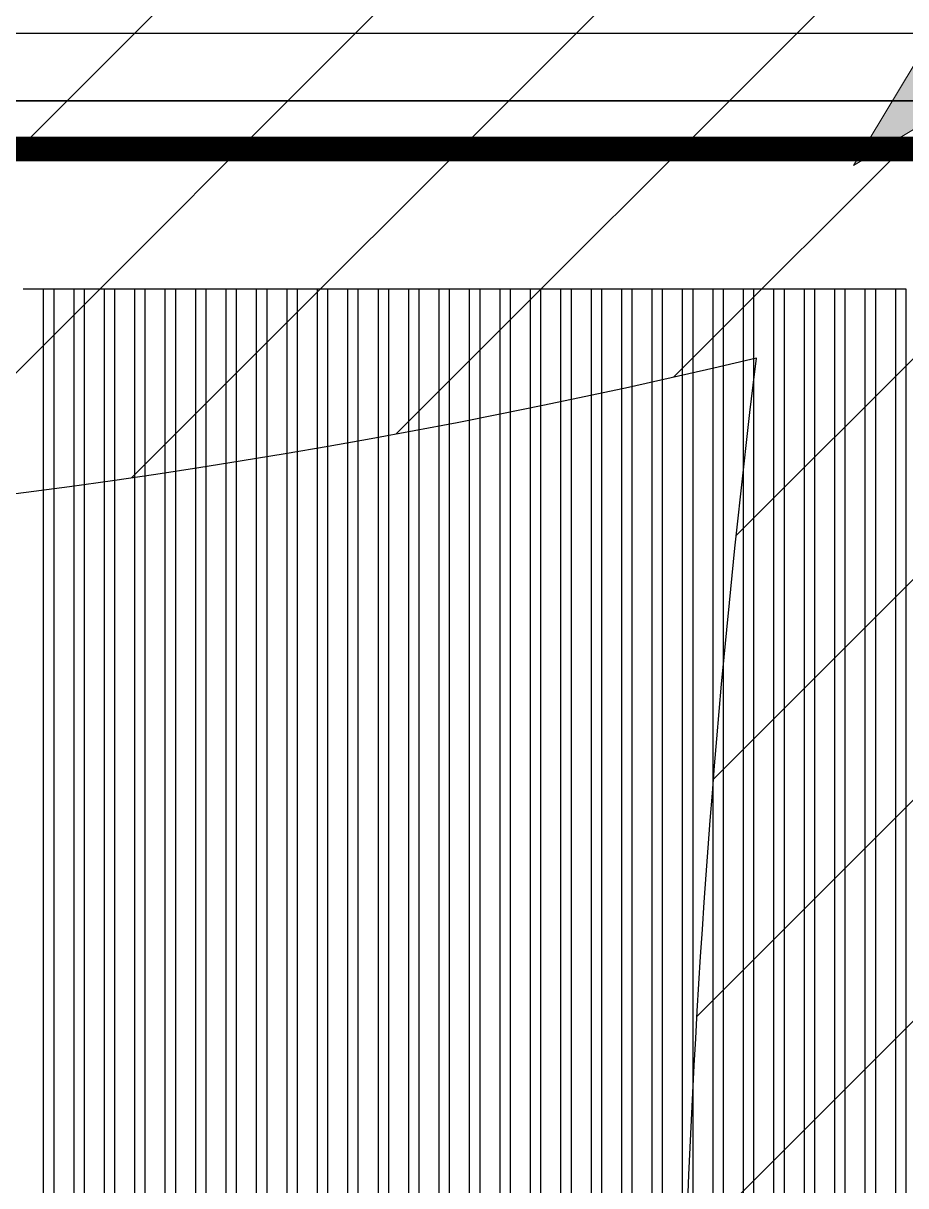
# Model space of a CAD drawing. Header units: millimetres. Extents: x -107267 to 109426, y -98906 to 83910.
# Drawn here: x 21015 to 22810, y -2206 to 158 of the extents above; entities that cross this region are included whole.
import ezdxf
from ezdxf.enums import TextEntityAlignment as Align

# ---------------------------------------------------------------- set-up
doc = ezdxf.new("R2010")
doc.units = ezdxf.units.MM
doc.linetypes.add('ACAD_ISO10W100', pattern=[18, 12, -3, 0, -3])
doc.linetypes.add('ACAD_ISO12W100', pattern=[21, 12, -3, 0, -3, 0, -3])
for name, color, linetype in [('00 - ZONA DE PROTEÇÃO', 4, 'Continuous'), ('00 - Zona de proteção 2d', 4, 'Continuous'), ('Front View-MISC', 7, 'Continuous'), ('Top (Plan) View-MISC', 7, 'Continuous')]:
    doc.layers.add(name, color=color, linetype=linetype)
for name, color, linetype, lineweight in [('000-M3G-MALHA NOVA', 5, 'ACAD_ISO10W100', 0), ('00_m3g_spda.capt_novo', 5, 'Continuous', 9), ('00_m3g_spda_ater_cabo50', 1, 'Continuous', 9)]:
    doc.layers.add(name, color=color, linetype=linetype, lineweight=lineweight)

# ---------------------------------------------------------------- blocks, each defined once
blk = doc.blocks.new('*U274')
at = {"lineweight": 9}
h = blk.add_hatch(color=256, dxfattribs=at)
h.dxf.hatch_style = 1
h.paths.add_polyline_path([(-4.834, -4.833), (-2.095, -0.287), (-3.443, -3.444), (-0.284, -2.101)])
for p, q in [((0, 0), (3.796, 3.792)), ((-3.443, -3.444), (-0.854, -0.856))]:
    blk.add_line(p, q, dxfattribs=at)
blk.add_lwpolyline([(-4.834, -4.833), (-2.095, -0.287), (-3.443, -3.444), (-0.284, -2.101)], close=True, dxfattribs=at)
for start, end in [(72, 108), (144, 180), (0, 36), (214.9534, 252), (288, 324)]:
    blk.add_arc((0, 0), 4.051, start, end, dxfattribs=at)
at = {"layer": '00_m3g_spda_ater_cabo50', "linetype": 'ACAD_ISO12W100', "ltscale": 75, "const_width": 0.375}
blk.add_lwpolyline([(0, 0), (-0.597, 0)], dxfattribs=at)
blk.add_attdef('METROS', text='', height=1.7).set_placement((-4.913, 3.845), align=Align.BOTTOM_LEFT)
at = {"color": 255, "lineweight": 0}
blk.add_wipeout([(0.24, -1.362), (0.692, -1.198), (1.059, -0.889), (1.3, -0.473), (1.383, 0), (1.3, 0.473), (1.059, 0.889), (0.692, 1.198), (0.24, 1.362), (-0.24, 1.362), (-0.692, 1.198), (-1.059, 0.889), (-1.3, 0.473), (-1.383, 0), (-1.3, -0.473), (-1.059, -0.889), (-0.692, -1.198), (-0.24, -1.362)], dxfattribs=at)
at = {"lineweight": 9}
blk.add_circle((0, 0), 1.208, dxfattribs=at)
blk = doc.blocks.new('*U481')
at = {"layer": 'Top (Plan) View-MISC', "color": 0, "linetype": 'ByBlock', "lineweight": -2}
for p, q in [((21014.8, -381.9), (21055.5, -381.9)), ((21076.7, -381.9), (21117.4, -381.9)), ((21138.6, -381.9), (21179.3, -381.9)), ((21200.5, -381.9), (21241.2, -381.9)), ((21262.4, -381.9), (21303.1, -381.9)), ((21324.3, -381.9), (21365, -381.9)), ((21386.2, -381.9), (21426.9, -381.9)), ((21448.1, -381.9), (21488.8, -381.9)), ((21510, -381.9), (21550.7, -381.9)), ((21571.9, -381.9), (21612.6, -381.9)), ((21633.8, -381.9), (21674.5, -381.9)), ((21695.7, -381.9), (21736.4, -381.9)), ((21757.6, -381.9), (21798.3, -381.9)), ((21819.5, -381.9), (21860.2, -381.9)), ((21881.4, -381.9), (21922.1, -381.9)), ((21943.3, -381.9), (21984, -381.9)), ((22005.2, -381.9), (22045.9, -381.9)), ((22067.1, -381.9), (22107.8, -381.9)), ((22129, -381.9), (22169.7, -381.9)), ((22190.9, -381.9), (22231.6, -381.9)), ((22252.8, -381.9), (22293.5, -381.9)), ((22314.7, -381.9), (22355.4, -381.9)), ((22376.6, -381.9), (22417.3, -381.9)), ((22438.5, -381.9), (22479.2, -381.9)), ((22500.4, -381.9), (22541.1, -381.9)), ((22562.3, -381.9), (22603, -381.9)), ((22624.2, -381.9), (22664.9, -381.9)), ((22686.1, -381.9), (22726.8, -381.9)), ((22748, -381.9), (22788.7, -381.9))]:
    blk.add_line(p, q, dxfattribs=at)
blk = doc.blocks.new('*U482')
at = {"layer": 'Top (Plan) View-MISC', "color": 0, "linetype": 'ByBlock', "lineweight": -2}
for p, q in [((-21187.7, 138.1), (23428.9, 138.1)), ((21014.8, -381.9), (21055.5, -381.9)), ((21076.7, -381.9), (21117.4, -381.9)), ((21138.6, -381.9), (21179.3, -381.9)), ((21200.5, -381.9), (21241.2, -381.9)), ((21262.4, -381.9), (21303.1, -381.9)), ((21324.3, -381.9), (21365, -381.9)), ((21386.2, -381.9), (21426.9, -381.9)), ((21448.1, -381.9), (21488.8, -381.9)), ((21510, -381.9), (21550.7, -381.9)), ((21571.9, -381.9), (21612.6, -381.9)), ((21633.8, -381.9), (21674.5, -381.9)), ((21695.7, -381.9), (21736.4, -381.9)), ((21757.6, -381.9), (21798.3, -381.9)), ((21819.5, -381.9), (21860.2, -381.9)), ((21881.4, -381.9), (21922.1, -381.9)), ((21943.3, -381.9), (21984, -381.9)), ((22005.2, -381.9), (22045.9, -381.9)), ((22067.1, -381.9), (22107.8, -381.9)), ((22129, -381.9), (22169.7, -381.9)), ((22190.9, -381.9), (22231.6, -381.9)), ((22252.8, -381.9), (22293.5, -381.9)), ((22314.7, -381.9), (22355.4, -381.9)), ((22376.6, -381.9), (22417.3, -381.9)), ((22438.5, -381.9), (22479.2, -381.9)), ((22500.4, -381.9), (22541.1, -381.9)), ((22562.3, -381.9), (22603, -381.9)), ((22624.2, -381.9), (22664.9, -381.9)), ((22686.1, -381.9), (22726.8, -381.9)), ((22748, -381.9), (22788.7, -381.9))]:
    blk.add_line(p, q, dxfattribs=at)
blk = doc.blocks.new('*U494')
at = {"layer": 'Top (Plan) View-MISC', "color": 0, "linetype": 'ByBlock', "lineweight": -2}
for p, q in [((22788.7, -381.9), (22788.7, -7621.9)), ((22788.7, -381.9), (22809.9, -381.9)), ((22809.9, -381.9), (22809.9, -7621.9))]:
    blk.add_line(p, q, dxfattribs=at)
blk = doc.blocks.new('*U495')
at = {"layer": 'Top (Plan) View-MISC', "color": 0, "linetype": 'ByBlock', "lineweight": -2}
for p, q in [((22726.8, -381.9), (22726.8, -7621.9)), ((22726.8, -381.9), (22748, -381.9)), ((22748, -381.9), (22748, -7621.9))]:
    blk.add_line(p, q, dxfattribs=at)
blk = doc.blocks.new('*U496')
at = {"layer": 'Top (Plan) View-MISC', "color": 0, "linetype": 'ByBlock', "lineweight": -2}
for p, q in [((22664.9, -381.9), (22664.9, -7621.9)), ((22664.9, -381.9), (22686.1, -381.9)), ((22686.1, -381.9), (22686.1, -7621.9))]:
    blk.add_line(p, q, dxfattribs=at)
blk = doc.blocks.new('*U497')
at = {"layer": 'Top (Plan) View-MISC', "color": 0, "linetype": 'ByBlock', "lineweight": -2}
for p, q in [((22603, -381.9), (22603, -7621.9)), ((22603, -381.9), (22624.2, -381.9)), ((22624.2, -381.9), (22624.2, -7621.9))]:
    blk.add_line(p, q, dxfattribs=at)
blk = doc.blocks.new('*U498')
at = {"layer": 'Top (Plan) View-MISC', "color": 0, "linetype": 'ByBlock', "lineweight": -2}
for p, q in [((22541.1, -381.9), (22541.1, -7621.9)), ((22541.1, -381.9), (22562.3, -381.9)), ((22562.3, -381.9), (22562.3, -7621.9))]:
    blk.add_line(p, q, dxfattribs=at)
blk = doc.blocks.new('*U499')
at = {"layer": 'Top (Plan) View-MISC', "color": 0, "linetype": 'ByBlock', "lineweight": -2}
for p, q in [((22479.2, -381.9), (22479.2, -7621.9)), ((22479.2, -381.9), (22500.4, -381.9)), ((22500.4, -381.9), (22500.4, -7621.9))]:
    blk.add_line(p, q, dxfattribs=at)
blk = doc.blocks.new('*U500')
at = {"layer": 'Top (Plan) View-MISC', "color": 0, "linetype": 'ByBlock', "lineweight": -2}
for p, q in [((22417.3, -381.9), (22417.3, -7621.9)), ((22417.3, -381.9), (22438.5, -381.9)), ((22438.5, -381.9), (22438.5, -7621.9))]:
    blk.add_line(p, q, dxfattribs=at)
blk = doc.blocks.new('*U501')
at = {"layer": 'Top (Plan) View-MISC', "color": 0, "linetype": 'ByBlock', "lineweight": -2}
for p, q in [((22355.4, -381.9), (22355.4, -7621.9)), ((22355.4, -381.9), (22376.6, -381.9)), ((22376.6, -381.9), (22376.6, -7621.9))]:
    blk.add_line(p, q, dxfattribs=at)
blk = doc.blocks.new('*U502')
at = {"layer": 'Top (Plan) View-MISC', "color": 0, "linetype": 'ByBlock', "lineweight": -2}
for p, q in [((22293.5, -381.9), (22293.5, -7621.9)), ((22293.5, -381.9), (22314.7, -381.9)), ((22314.7, -381.9), (22314.7, -7621.9))]:
    blk.add_line(p, q, dxfattribs=at)
blk = doc.blocks.new('*U503')
at = {"layer": 'Top (Plan) View-MISC', "color": 0, "linetype": 'ByBlock', "lineweight": -2}
for p, q in [((22231.6, -381.9), (22231.6, -7621.9)), ((22231.6, -381.9), (22252.8, -381.9)), ((22252.8, -381.9), (22252.8, -7621.9))]:
    blk.add_line(p, q, dxfattribs=at)
blk = doc.blocks.new('*U504')
at = {"layer": 'Top (Plan) View-MISC', "color": 0, "linetype": 'ByBlock', "lineweight": -2}
for p, q in [((22169.7, -381.9), (22169.7, -7621.9)), ((22169.7, -381.9), (22190.9, -381.9)), ((22190.9, -381.9), (22190.9, -7621.9))]:
    blk.add_line(p, q, dxfattribs=at)
blk = doc.blocks.new('*U505')
at = {"layer": 'Top (Plan) View-MISC', "color": 0, "linetype": 'ByBlock', "lineweight": -2}
for p, q in [((22107.8, -381.9), (22107.8, -7621.9)), ((22107.8, -381.9), (22129, -381.9)), ((22129, -381.9), (22129, -7621.9))]:
    blk.add_line(p, q, dxfattribs=at)
blk = doc.blocks.new('*U506')
at = {"layer": 'Top (Plan) View-MISC', "color": 0, "linetype": 'ByBlock', "lineweight": -2}
for p, q in [((22045.9, -381.9), (22045.9, -7621.9)), ((22045.9, -381.9), (22067.1, -381.9)), ((22067.1, -381.9), (22067.1, -7621.9))]:
    blk.add_line(p, q, dxfattribs=at)
blk = doc.blocks.new('*U507')
at = {"layer": 'Top (Plan) View-MISC', "color": 0, "linetype": 'ByBlock', "lineweight": -2}
for p, q in [((21984, -381.9), (21984, -7621.9)), ((21984, -381.9), (22005.2, -381.9)), ((22005.2, -381.9), (22005.2, -7621.9))]:
    blk.add_line(p, q, dxfattribs=at)
blk = doc.blocks.new('*U508')
at = {"layer": 'Top (Plan) View-MISC', "color": 0, "linetype": 'ByBlock', "lineweight": -2}
for p, q in [((21922.1, -381.9), (21922.1, -7621.9)), ((21922.1, -381.9), (21943.3, -381.9)), ((21943.3, -381.9), (21943.3, -7621.9))]:
    blk.add_line(p, q, dxfattribs=at)
blk = doc.blocks.new('*U509')
at = {"layer": 'Top (Plan) View-MISC', "color": 0, "linetype": 'ByBlock', "lineweight": -2}
for p, q in [((21860.2, -381.9), (21860.2, -7621.9)), ((21860.2, -381.9), (21881.4, -381.9)), ((21881.4, -381.9), (21881.4, -7621.9))]:
    blk.add_line(p, q, dxfattribs=at)
blk = doc.blocks.new('*U510')
at = {"layer": 'Top (Plan) View-MISC', "color": 0, "linetype": 'ByBlock', "lineweight": -2}
for p, q in [((21798.3, -381.9), (21798.3, -7621.9)), ((21798.3, -381.9), (21819.5, -381.9)), ((21819.5, -381.9), (21819.5, -7621.9))]:
    blk.add_line(p, q, dxfattribs=at)
blk = doc.blocks.new('*U511')
at = {"layer": 'Top (Plan) View-MISC', "color": 0, "linetype": 'ByBlock', "lineweight": -2}
for p, q in [((21736.4, -381.9), (21736.4, -7621.9)), ((21736.4, -381.9), (21757.6, -381.9)), ((21757.6, -381.9), (21757.6, -7621.9))]:
    blk.add_line(p, q, dxfattribs=at)
blk = doc.blocks.new('*U512')
at = {"layer": 'Top (Plan) View-MISC', "color": 0, "linetype": 'ByBlock', "lineweight": -2}
for p, q in [((21674.5, -381.9), (21674.5, -7621.9)), ((21674.5, -381.9), (21695.7, -381.9)), ((21695.7, -381.9), (21695.7, -7621.9))]:
    blk.add_line(p, q, dxfattribs=at)
blk = doc.blocks.new('*U513')
at = {"layer": 'Top (Plan) View-MISC', "color": 0, "linetype": 'ByBlock', "lineweight": -2}
for p, q in [((21612.6, -381.9), (21612.6, -7621.9)), ((21612.6, -381.9), (21633.8, -381.9)), ((21633.8, -381.9), (21633.8, -7621.9))]:
    blk.add_line(p, q, dxfattribs=at)
blk = doc.blocks.new('*U514')
at = {"layer": 'Top (Plan) View-MISC', "color": 0, "linetype": 'ByBlock', "lineweight": -2}
for p, q in [((21550.7, -381.9), (21550.7, -7621.9)), ((21550.7, -381.9), (21571.9, -381.9)), ((21571.9, -381.9), (21571.9, -7621.9))]:
    blk.add_line(p, q, dxfattribs=at)
blk = doc.blocks.new('*U515')
at = {"layer": 'Top (Plan) View-MISC', "color": 0, "linetype": 'ByBlock', "lineweight": -2}
for p, q in [((21488.8, -381.9), (21488.8, -7621.9)), ((21488.8, -381.9), (21510, -381.9)), ((21510, -381.9), (21510, -7621.9))]:
    blk.add_line(p, q, dxfattribs=at)
blk = doc.blocks.new('*U516')
at = {"layer": 'Top (Plan) View-MISC', "color": 0, "linetype": 'ByBlock', "lineweight": -2}
for p, q in [((21426.9, -381.9), (21426.9, -7621.9)), ((21426.9, -381.9), (21448.1, -381.9)), ((21448.1, -381.9), (21448.1, -7621.9))]:
    blk.add_line(p, q, dxfattribs=at)
blk = doc.blocks.new('*U517')
at = {"layer": 'Top (Plan) View-MISC', "color": 0, "linetype": 'ByBlock', "lineweight": -2}
for p, q in [((21365, -381.9), (21365, -7621.9)), ((21365, -381.9), (21386.2, -381.9)), ((21386.2, -381.9), (21386.2, -7621.9))]:
    blk.add_line(p, q, dxfattribs=at)
blk = doc.blocks.new('*U518')
at = {"layer": 'Top (Plan) View-MISC', "color": 0, "linetype": 'ByBlock', "lineweight": -2}
for p, q in [((21303.1, -381.9), (21303.1, -7621.9)), ((21303.1, -381.9), (21324.3, -381.9)), ((21324.3, -381.9), (21324.3, -7621.9))]:
    blk.add_line(p, q, dxfattribs=at)
blk = doc.blocks.new('*U519')
at = {"layer": 'Top (Plan) View-MISC', "color": 0, "linetype": 'ByBlock', "lineweight": -2}
for p, q in [((21241.2, -381.9), (21241.2, -7621.9)), ((21241.2, -381.9), (21262.4, -381.9)), ((21262.4, -381.9), (21262.4, -7621.9))]:
    blk.add_line(p, q, dxfattribs=at)
blk = doc.blocks.new('*U520')
at = {"layer": 'Top (Plan) View-MISC', "color": 0, "linetype": 'ByBlock', "lineweight": -2}
for p, q in [((21179.3, -381.9), (21179.3, -7621.9)), ((21179.3, -381.9), (21200.5, -381.9)), ((21200.5, -381.9), (21200.5, -7621.9))]:
    blk.add_line(p, q, dxfattribs=at)
blk = doc.blocks.new('*U521')
at = {"layer": 'Top (Plan) View-MISC', "color": 0, "linetype": 'ByBlock', "lineweight": -2}
for p, q in [((21117.4, -381.9), (21117.4, -7621.9)), ((21117.4, -381.9), (21138.6, -381.9)), ((21138.6, -381.9), (21138.6, -7621.9))]:
    blk.add_line(p, q, dxfattribs=at)
blk = doc.blocks.new('*U522')
at = {"layer": 'Top (Plan) View-MISC', "color": 0, "linetype": 'ByBlock', "lineweight": -2}
for p, q in [((21055.5, -381.9), (21055.5, -7621.9)), ((21055.5, -381.9), (21076.7, -381.9)), ((21076.7, -381.9), (21076.7, -7621.9))]:
    blk.add_line(p, q, dxfattribs=at)
blk = doc.blocks.new('*U1213')
at = {"layer": 'Front View-MISC', "color": 0, "linetype": 'ByBlock', "lineweight": -2}
for p, q in [((22834.4, 0, 1272), (18536, 0, 1272)), ((18536, 0, 3172), (22834.4, 0, 3172))]:
    blk.add_line(p, q, dxfattribs=at)
blk = doc.blocks.new('*U1222')
at = {"layer": 'Front View-MISC', "color": 0, "linetype": 'ByBlock', "lineweight": -2}
for p, q in [((-13407.5, 0, 3450), (23648.9, 0, 3450)), ((-13407.5, 0, 4300), (23648.9, 0, 4300))]:
    blk.add_line(p, q, dxfattribs=at)
blk = doc.blocks.new('*U1223')
at = {"layer": 'Front View-MISC', "color": 0, "linetype": 'ByBlock', "lineweight": -2}
for p, q in [((26316.1, 0), (9550.4, 0)), ((26316.1, 0, -100), (9550.4, 0, -100))]:
    blk.add_line(p, q, dxfattribs=at)
blk = doc.blocks.new('*U1265')
at = {"layer": 'Front View-MISC', "color": 0, "linetype": 'ByBlock', "lineweight": -2}
for p, q in [((22836, 0, 3172), (18536, 0, 3172)), ((21801, 0, 2187), (19571, 0, 2187)), ((20711, 0, 2237), (21801, 0, 2237)), ((20711, 0, 3102), (21801, 0, 3102)), ((21801, 0, 1322), (21851, 0, 1322)), ((21801, 0, 1322), (21801, 0, 2187)), ((21801, 0, 2237), (21801, 0, 3102)), ((21851, 0, 2187), (21851, 0, 1322)), ((22766, 0, 2187), (21851, 0, 2187)), ((21851, 0, 3102), (21851, 0, 2237)), ((21851, 0, 3102), (22766, 0, 3102)), ((21851, 0, 2237), (22766, 0, 2237)), ((22766, 0, 1322), (22836, 0, 1322)), ((22766, 0, 2187), (22766, 0, 1322)), ((22766, 0, 3102), (22766, 0, 2237))]:
    blk.add_line(p, q, dxfattribs=at)
blk = doc.blocks.new('*U1266')
at = {"layer": 'Front View-MISC', "color": 0, "linetype": 'ByBlock', "lineweight": -2}
for p, q in [((22834.4, 0, 1272), (18535.5, 0, 1272)), ((18535.5, 0, 1322), (22834.4, 0, 1322))]:
    blk.add_line(p, q, dxfattribs=at)
blk = doc.blocks.new('*U1306')
at = {"layer": 'Front View-MISC', "color": 0, "linetype": 'ByBlock', "lineweight": -2}
for p, q in [((21014.8, 0, 5158), (21055.5, 0, 5158)), ((21076.7, 0, 5158), (21117.4, 0, 5158)), ((21138.6, 0, 5158), (21179.3, 0, 5158)), ((21200.5, 0, 5158), (21241.2, 0, 5158)), ((21262.4, 0, 5158), (21303.1, 0, 5158)), ((21324.3, 0, 5158), (21365, 0, 5158)), ((21386.2, 0, 5158), (21426.9, 0, 5158)), ((21448.1, 0, 5158), (21488.8, 0, 5158)), ((21510, 0, 5158), (21550.7, 0, 5158)), ((21571.9, 0, 5158), (21612.6, 0, 5158)), ((21633.8, 0, 5158), (21674.5, 0, 5158)), ((21695.7, 0, 5158), (21736.4, 0, 5158)), ((21757.6, 0, 5158), (21798.3, 0, 5158)), ((21819.5, 0, 5158), (21860.2, 0, 5158)), ((21881.4, 0, 5158), (21922.1, 0, 5158)), ((21943.3, 0, 5158), (21984, 0, 5158)), ((22005.2, 0, 5158), (22045.9, 0, 5158)), ((22067.1, 0, 5158), (22107.8, 0, 5158)), ((22129, 0, 5158), (22169.7, 0, 5158)), ((22190.9, 0, 5158), (22231.6, 0, 5158)), ((22252.8, 0, 5158), (22293.5, 0, 5158)), ((22314.7, 0, 5158), (22355.4, 0, 5158)), ((22376.6, 0, 5158), (22417.3, 0, 5158)), ((22438.5, 0, 5158), (22479.2, 0, 5158)), ((22500.4, 0, 5158), (22541.1, 0, 5158)), ((22562.3, 0, 5158), (22603, 0, 5158)), ((22624.2, 0, 5158), (22664.9, 0, 5158)), ((22686.1, 0, 5158), (22726.8, 0, 5158)), ((22748, 0, 5158), (22788.7, 0, 5158))]:
    blk.add_line(p, q, dxfattribs=at)
blk = doc.blocks.new('*U1319')
at = {"layer": 'Front View-MISC', "color": 0, "linetype": 'ByBlock', "lineweight": -2}
for p, q in [((22788.7, 0, 5166.4), (22788.7, 0, 4300)), ((22788.7, 0, 5166.4), (22809.9, 0, 5166.4)), ((22809.9, 0, 5166.4), (22809.9, 0, 4300))]:
    blk.add_line(p, q, dxfattribs=at)
blk = doc.blocks.new('*U1320')
at = {"layer": 'Front View-MISC', "color": 0, "linetype": 'ByBlock', "lineweight": -2}
for p, q in [((22726.8, 0, 5166.4), (22726.8, 0, 4300)), ((22726.8, 0, 5166.4), (22748, 0, 5166.4)), ((22748, 0, 5166.4), (22748, 0, 4300))]:
    blk.add_line(p, q, dxfattribs=at)
blk = doc.blocks.new('*U1321')
at = {"layer": 'Front View-MISC', "color": 0, "linetype": 'ByBlock', "lineweight": -2}
for p, q in [((22664.9, 0, 5166.4), (22664.9, 0, 4300)), ((22664.9, 0, 5166.4), (22686.1, 0, 5166.4)), ((22686.1, 0, 5166.4), (22686.1, 0, 4300))]:
    blk.add_line(p, q, dxfattribs=at)
blk = doc.blocks.new('*U1322')
at = {"layer": 'Front View-MISC', "color": 0, "linetype": 'ByBlock', "lineweight": -2}
for p, q in [((22603, 0, 5166.4), (22603, 0, 4300)), ((22603, 0, 5166.4), (22624.2, 0, 5166.4)), ((22624.2, 0, 5166.4), (22624.2, 0, 4300))]:
    blk.add_line(p, q, dxfattribs=at)
blk = doc.blocks.new('*U1323')
at = {"layer": 'Front View-MISC', "color": 0, "linetype": 'ByBlock', "lineweight": -2}
for p, q in [((22541.1, 0, 5166.4), (22541.1, 0, 4300)), ((22541.1, 0, 5166.4), (22562.3, 0, 5166.4)), ((22562.3, 0, 5166.4), (22562.3, 0, 4300))]:
    blk.add_line(p, q, dxfattribs=at)
blk = doc.blocks.new('*U1324')
at = {"layer": 'Front View-MISC', "color": 0, "linetype": 'ByBlock', "lineweight": -2}
for p, q in [((22479.2, 0, 5166.4), (22479.2, 0, 4300)), ((22479.2, 0, 5166.4), (22500.4, 0, 5166.4)), ((22500.4, 0, 5166.4), (22500.4, 0, 4300))]:
    blk.add_line(p, q, dxfattribs=at)
blk = doc.blocks.new('*U1325')
at = {"layer": 'Front View-MISC', "color": 0, "linetype": 'ByBlock', "lineweight": -2}
for p, q in [((22417.3, 0, 5166.4), (22417.3, 0, 4300)), ((22417.3, 0, 5166.4), (22438.5, 0, 5166.4)), ((22438.5, 0, 5166.4), (22438.5, 0, 4300))]:
    blk.add_line(p, q, dxfattribs=at)
blk = doc.blocks.new('*U1326')
at = {"layer": 'Front View-MISC', "color": 0, "linetype": 'ByBlock', "lineweight": -2}
for p, q in [((22355.4, 0, 5166.4), (22355.4, 0, 4300)), ((22355.4, 0, 5166.4), (22376.6, 0, 5166.4)), ((22376.6, 0, 5166.4), (22376.6, 0, 4300))]:
    blk.add_line(p, q, dxfattribs=at)
blk = doc.blocks.new('*U1327')
at = {"layer": 'Front View-MISC', "color": 0, "linetype": 'ByBlock', "lineweight": -2}
for p, q in [((22293.5, 0, 5166.4), (22293.5, 0, 4300)), ((22293.5, 0, 5166.4), (22314.7, 0, 5166.4)), ((22314.7, 0, 5166.4), (22314.7, 0, 4300))]:
    blk.add_line(p, q, dxfattribs=at)
blk = doc.blocks.new('*U1328')
at = {"layer": 'Front View-MISC', "color": 0, "linetype": 'ByBlock', "lineweight": -2}
for p, q in [((22231.6, 0, 5166.4), (22231.6, 0, 4300)), ((22231.6, 0, 5166.4), (22252.8, 0, 5166.4)), ((22252.8, 0, 5166.4), (22252.8, 0, 4300))]:
    blk.add_line(p, q, dxfattribs=at)
blk = doc.blocks.new('*U1329')
at = {"layer": 'Front View-MISC', "color": 0, "linetype": 'ByBlock', "lineweight": -2}
for p, q in [((22169.7, 0, 5166.4), (22169.7, 0, 4300)), ((22169.7, 0, 5166.4), (22190.9, 0, 5166.4)), ((22190.9, 0, 5166.4), (22190.9, 0, 4300))]:
    blk.add_line(p, q, dxfattribs=at)
blk = doc.blocks.new('*U1330')
at = {"layer": 'Front View-MISC', "color": 0, "linetype": 'ByBlock', "lineweight": -2}
for p, q in [((22107.8, 0, 5166.4), (22107.8, 0, 4300)), ((22107.8, 0, 5166.4), (22129, 0, 5166.4)), ((22129, 0, 5166.4), (22129, 0, 4300))]:
    blk.add_line(p, q, dxfattribs=at)
blk = doc.blocks.new('*U1331')
at = {"layer": 'Front View-MISC', "color": 0, "linetype": 'ByBlock', "lineweight": -2}
for p, q in [((22045.9, 0, 5166.4), (22045.9, 0, 4300)), ((22045.9, 0, 5166.4), (22067.1, 0, 5166.4)), ((22067.1, 0, 5166.4), (22067.1, 0, 4300))]:
    blk.add_line(p, q, dxfattribs=at)
blk = doc.blocks.new('*U1332')
at = {"layer": 'Front View-MISC', "color": 0, "linetype": 'ByBlock', "lineweight": -2}
for p, q in [((21984, 0, 5166.4), (21984, 0, 4300)), ((21984, 0, 5166.4), (22005.2, 0, 5166.4)), ((22005.2, 0, 5166.4), (22005.2, 0, 4300))]:
    blk.add_line(p, q, dxfattribs=at)
blk = doc.blocks.new('*U1333')
at = {"layer": 'Front View-MISC', "color": 0, "linetype": 'ByBlock', "lineweight": -2}
for p, q in [((21922.1, 0, 5166.4), (21922.1, 0, 4300)), ((21922.1, 0, 5166.4), (21943.3, 0, 5166.4)), ((21943.3, 0, 5166.4), (21943.3, 0, 4300))]:
    blk.add_line(p, q, dxfattribs=at)
blk = doc.blocks.new('*U1334')
at = {"layer": 'Front View-MISC', "color": 0, "linetype": 'ByBlock', "lineweight": -2}
for p, q in [((21860.2, 0, 5166.4), (21860.2, 0, 4300)), ((21860.2, 0, 5166.4), (21881.4, 0, 5166.4)), ((21881.4, 0, 5166.4), (21881.4, 0, 4300))]:
    blk.add_line(p, q, dxfattribs=at)
blk = doc.blocks.new('*U1335')
at = {"layer": 'Front View-MISC', "color": 0, "linetype": 'ByBlock', "lineweight": -2}
for p, q in [((21798.3, 0, 5166.4), (21798.3, 0, 4300)), ((21798.3, 0, 5166.4), (21819.5, 0, 5166.4)), ((21819.5, 0, 5166.4), (21819.5, 0, 4300))]:
    blk.add_line(p, q, dxfattribs=at)
blk = doc.blocks.new('*U1336')
at = {"layer": 'Front View-MISC', "color": 0, "linetype": 'ByBlock', "lineweight": -2}
for p, q in [((21736.4, 0, 5166.4), (21736.4, 0, 4300)), ((21736.4, 0, 5166.4), (21757.6, 0, 5166.4)), ((21757.6, 0, 5166.4), (21757.6, 0, 4300))]:
    blk.add_line(p, q, dxfattribs=at)
blk = doc.blocks.new('*U1337')
at = {"layer": 'Front View-MISC', "color": 0, "linetype": 'ByBlock', "lineweight": -2}
for p, q in [((21674.5, 0, 5166.4), (21674.5, 0, 4300)), ((21674.5, 0, 5166.4), (21695.7, 0, 5166.4)), ((21695.7, 0, 5166.4), (21695.7, 0, 4300))]:
    blk.add_line(p, q, dxfattribs=at)
blk = doc.blocks.new('*U1338')
at = {"layer": 'Front View-MISC', "color": 0, "linetype": 'ByBlock', "lineweight": -2}
for p, q in [((21612.6, 0, 5166.4), (21612.6, 0, 4300)), ((21612.6, 0, 5166.4), (21633.8, 0, 5166.4)), ((21633.8, 0, 5166.4), (21633.8, 0, 4300))]:
    blk.add_line(p, q, dxfattribs=at)
blk = doc.blocks.new('*U1339')
at = {"layer": 'Front View-MISC', "color": 0, "linetype": 'ByBlock', "lineweight": -2}
for p, q in [((21550.7, 0, 5166.4), (21550.7, 0, 4300)), ((21550.7, 0, 5166.4), (21571.9, 0, 5166.4)), ((21571.9, 0, 5166.4), (21571.9, 0, 4300))]:
    blk.add_line(p, q, dxfattribs=at)
blk = doc.blocks.new('*U1340')
at = {"layer": 'Front View-MISC', "color": 0, "linetype": 'ByBlock', "lineweight": -2}
for p, q in [((21488.8, 0, 5166.4), (21488.8, 0, 4300)), ((21488.8, 0, 5166.4), (21510, 0, 5166.4)), ((21510, 0, 5166.4), (21510, 0, 4300))]:
    blk.add_line(p, q, dxfattribs=at)
blk = doc.blocks.new('*U1341')
at = {"layer": 'Front View-MISC', "color": 0, "linetype": 'ByBlock', "lineweight": -2}
for p, q in [((21426.9, 0, 5166.4), (21426.9, 0, 4300)), ((21426.9, 0, 5166.4), (21448.1, 0, 5166.4)), ((21448.1, 0, 5166.4), (21448.1, 0, 4300))]:
    blk.add_line(p, q, dxfattribs=at)
blk = doc.blocks.new('*U1342')
at = {"layer": 'Front View-MISC', "color": 0, "linetype": 'ByBlock', "lineweight": -2}
for p, q in [((21365, 0, 5166.4), (21365, 0, 4300)), ((21365, 0, 5166.4), (21386.2, 0, 5166.4)), ((21386.2, 0, 5166.4), (21386.2, 0, 4300))]:
    blk.add_line(p, q, dxfattribs=at)
blk = doc.blocks.new('*U1343')
at = {"layer": 'Front View-MISC', "color": 0, "linetype": 'ByBlock', "lineweight": -2}
for p, q in [((21303.1, 0, 5166.4), (21303.1, 0, 4300)), ((21303.1, 0, 5166.4), (21324.3, 0, 5166.4)), ((21324.3, 0, 5166.4), (21324.3, 0, 4300))]:
    blk.add_line(p, q, dxfattribs=at)
blk = doc.blocks.new('*U1344')
at = {"layer": 'Front View-MISC', "color": 0, "linetype": 'ByBlock', "lineweight": -2}
for p, q in [((21241.2, 0, 5166.4), (21241.2, 0, 4300)), ((21241.2, 0, 5166.4), (21262.4, 0, 5166.4)), ((21262.4, 0, 5166.4), (21262.4, 0, 4300))]:
    blk.add_line(p, q, dxfattribs=at)
blk = doc.blocks.new('*U1345')
at = {"layer": 'Front View-MISC', "color": 0, "linetype": 'ByBlock', "lineweight": -2}
for p, q in [((21179.3, 0, 5166.4), (21179.3, 0, 4300)), ((21179.3, 0, 5166.4), (21200.5, 0, 5166.4)), ((21200.5, 0, 5166.4), (21200.5, 0, 4300))]:
    blk.add_line(p, q, dxfattribs=at)
blk = doc.blocks.new('*U1346')
at = {"layer": 'Front View-MISC', "color": 0, "linetype": 'ByBlock', "lineweight": -2}
for p, q in [((21117.4, 0, 5166.4), (21117.4, 0, 4300)), ((21117.4, 0, 5166.4), (21138.6, 0, 5166.4)), ((21138.6, 0, 5166.4), (21138.6, 0, 4300))]:
    blk.add_line(p, q, dxfattribs=at)
blk = doc.blocks.new('*U1347')
at = {"layer": 'Front View-MISC', "color": 0, "linetype": 'ByBlock', "lineweight": -2}
for p, q in [((21055.5, 0, 5166.4), (21055.5, 0, 4300)), ((21055.5, 0, 5166.4), (21076.7, 0, 5166.4)), ((21076.7, 0, 5166.4), (21076.7, 0, 4300))]:
    blk.add_line(p, q, dxfattribs=at)

msp = doc.modelspace()

# ---------------------------------------------------------------- linework, layer by layer
at = {"layer": '00 - ZONA DE PROTEÇÃO', "elevation": 6590}
msp.add_lwpolyline([(-20379.7, -831.6, -0.092198), (-20481.7, -7424.5, -0.142702), (-20156.9, -9561, -0.116887), (-12766.5, -9913.6, -0.160127), (-12232.6, -14126.3, -0.090083), (-3142, -14299.9, -0.093024), (6816.6, -14301.6, -0.092477), (16761.1, -14291.3, -0.112262), (22635.2, -14069.1, -0.113812), (22847, -7584.3, -0.085608), (22506.3, -522.8, -0.098139), (16863.1, -739.3, -0.108059), (6855.6, -738.1, -0.082902), (-3150.3, -732.3, -0.083475), (-13141.3, -732.3, -0.088905)], format="xyb", close=True, dxfattribs=at)

# ---------------------------------------------------------------- block references
at = {"layer": '00_m3g_spda.capt_novo', "xscale": 125, "yscale": 125, "zscale": 125}
msp.add_blockref('*U274', (23307.9, 473.1), dxfattribs=at)
at = {"layer": 'Front View-MISC'}
for name in ['*U1347', '*U1346', '*U1345', '*U1344', '*U1343', '*U1342', '*U1341', '*U1340', '*U1339', '*U1338', '*U1337', '*U1336', '*U1335', '*U1334', '*U1333', '*U1332', '*U1331', '*U1330', '*U1329', '*U1328', '*U1327', '*U1326', '*U1325', '*U1324', '*U1323', '*U1322', '*U1321']:
    msp.add_blockref(name, (0, 0), dxfattribs=at)
at = {"layer": 'Top (Plan) View-MISC'}
for name in ['*U481', '*U522', '*U521', '*U520', '*U519', '*U518', '*U517', '*U516', '*U515', '*U514', '*U513', '*U512', '*U511', '*U510', '*U509', '*U508', '*U507', '*U506', '*U505', '*U504', '*U503', '*U502', '*U501', '*U500', '*U499', '*U498', '*U497', '*U496', '*U495', '*U494']:
    msp.add_blockref(name, (0, 0), dxfattribs=at)

# ---------------------------------------------------------------- next in the draw order: hatches: boundary and pattern name
at = {"layer": '00 - ZONA DE PROTEÇÃO'}
h = msp.add_hatch(dxfattribs=at)
h.set_pattern_fill('ANSI31', color=256, scale=100)
h.paths.add_polyline_path([(-13707.5, -10990.4, -0.186516), (-13820.6, -14966.5, 0.414214), (-13179.3, -15607.9, -0.104933), (-3151, -15607.9, -0.09784), (6816.5, -15607.9, -0.097708), (16816.5, -15607.9, -0.143023), (23528.8, -15599.5, 0.414214), (24170.1, -14958.2, -0.142426), (24170.1, -7613.3, -0.10484), (23957.5, 478.5, 0.414214), (23316.2, 1119.8, -0.093557), (16807.7, 577.3, -0.082777), (6855.7, 562.6, -0.082236), (-3141.3, 575.6, -0.08359), (-13132.3, 575.6, -0.101166), (-21195.5, 556.2, 0.414214), (-21836.8, -85.1, -0.113967), (-21836.8, -7622.3, -0.301912), (-21836.8, -10478, 0.414214), (-21195.5, -11119.4, -0.128973)])
h.paths.add_polyline_path([(-20156.9, -9561, 0.142702), (-20481.7, -7424.5, 0.092198), (-20379.7, -831.6, 0.088905), (-13141.3, -732.3, 0.083475), (-3150.3, -732.3, 0.082902), (6855.6, -738.1, 0.108059), (16863.1, -739.3, 0.098139), (22506.3, -522.8, 0.085608), (22847, -7584.3, 0.113812), (22635.2, -14069.1, 0.112262), (16761.1, -14291.3, 0.092477), (6816.6, -14301.6, 0.093024), (-3142, -14299.9, 0.090083), (-12232.6, -14126.3, 0.160127), (-12766.5, -9913.6, 0.116887)], flags=16)

# ---------------------------------------------------------------- next in the draw order: linework, layer by layer
at = {"layer": '00 - ZONA DE PROTEÇÃO', "extrusion": (0, -1, 0)}
for centre, radius in [((-9041.5, 65477.8), 60000), ((659.7, 64665.5), 60000), ((1814.4, 65554.8), 60000), ((2162.4, 65536.4), 60000), ((11887.6, 65560), 60000), ((18994, 65730.5), 60000), ((49510.2, 59915.2), 59915.5), ((-19952.8, 65889), 60000)]:
    msp.add_circle(centre, radius, dxfattribs=at)
at = {"layer": '00 - Zona de proteção 2d', "extrusion": (0, -1, 0)}
msp.add_lwpolyline([(-47266.8, -11.9, 0.112418), (-21288.2, 5903.8, 0.033813), (-13144.1, 6274.9, 0.01688), (-9173.6, 5476.7, 0.024897), (-3121.5, 5769.5), (-1184.9, 5629.8, 0.039441), (6878.1, 5768.8, 0.041832), (16878.5, 5769.5, 0.028072), (23548.4, 5903.6, 0.112715), (49677.2, 0)], format="xyb", dxfattribs=at)
at = {"layer": '000-M3G-MALHA NOVA', "ltscale": 0.5, "const_width": 50}
msp.add_lwpolyline([(-21305, -95.6), (23538.6, -97.6), (23547.6, -14971.9), (23207.9, -14971.9), (-13075, -14971.9), (-13130.7, -14971.9), (-13295, -14971.9), (-13295, -10508.5), (-13295, -10455), (-21305, -10455), (-21305, -95.6)], close=True, dxfattribs=at)

# ---------------------------------------------------------------- next in the draw order: block references
at = {"layer": 'Front View-MISC'}
for name in ['*U1223', '*U1222', '*U1306', '*U1213', '*U1266', '*U1265', '*U1320', '*U1319']:
    msp.add_blockref(name, (0, 0), dxfattribs=at)
at = {"layer": 'Top (Plan) View-MISC'}
msp.add_blockref('*U482', (0, 0), dxfattribs=at)

doc.saveas('drawing.dxf')
